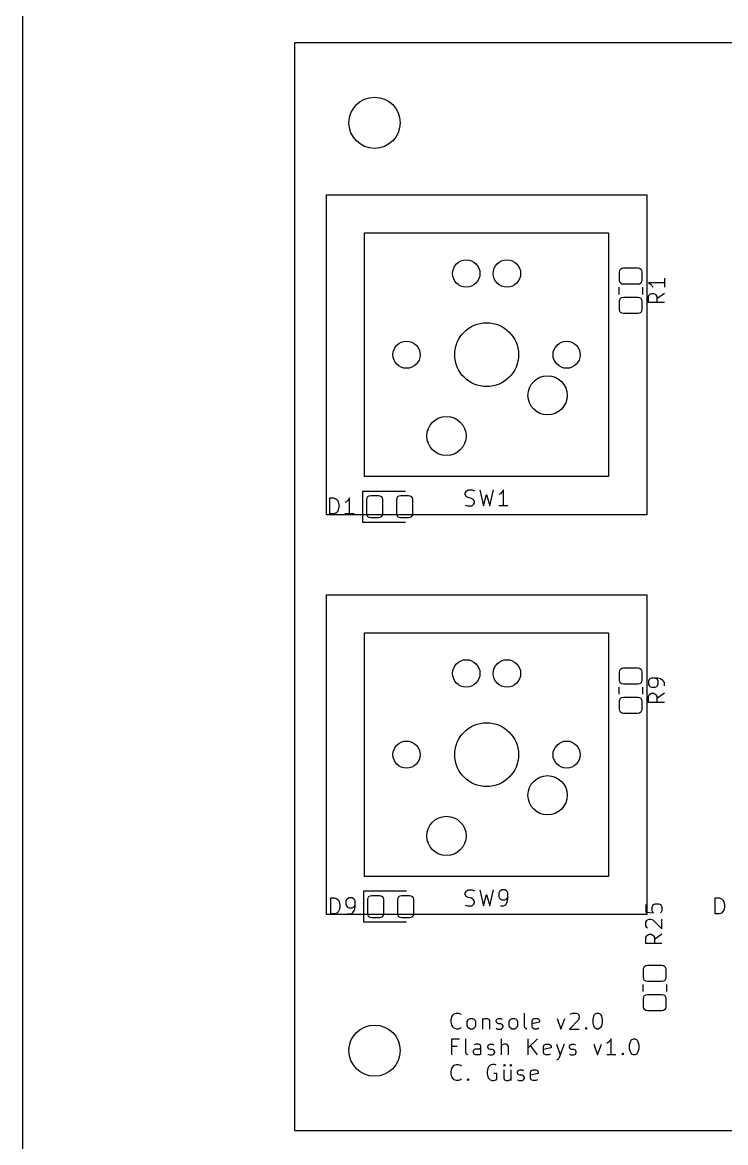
# Model space of a CAD drawing. Header units: millimetres. Extents: x 0 to 485, y -84 to 360.
# Drawn here: x 0 to 43.9, y 232.8 to 302.8 of the extents above; entities that cross this region are included whole.
import ezdxf

# ---------------------------------------------------------------- set-up
doc = ezdxf.new("R2010")
doc.units = ezdxf.units.MM
doc.layers.get('0').update_dxf_attribs({"lineweight": 25})
doc.layers.add('Import', color=16, linetype='Continuous', lineweight=25, true_color=0x800000)
doc.layers.add('Mounting Holes', color=9, linetype='Continuous', lineweight=25, true_color=0xc0c0c0)

msp = doc.modelspace()

# ---------------------------------------------------------------- linework, layer by layer
for p, q in [((0, 360), (0, 0)), ((19, 272), (19, 292)), ((19, 292), (39, 292)), ((39, 292), (39, 272)), ((39, 272), (19, 272)), ((19, 247), (19, 267)), ((19, 267), (39, 267)), ((39, 267), (39, 247)), ((39, 247), (19, 247))]:
    msp.add_line(p, q)
at = {"layer": 'Import', "flags": 128}
for points in [[(272, 301.5), (17, 301.5)], [(17, 301.5), (17, 233.5)], [(21.38, 274.38), (21.38, 289.62)], [(21.38, 289.62), (36.62, 289.62)], [(36.62, 289.62), (36.62, 274.38)], [(38.45, 287.425), (38.5457, 287.406), (38.6268, 287.3518), (38.681, 287.2707), (38.7, 287.175), (38.7, 286.65), (38.681, 286.5543), (38.6268, 286.4732), (38.5457, 286.419), (38.45, 286.4), (37.55, 286.4), (37.4543, 286.419), (37.3732, 286.4732), (37.319, 286.5543), (37.3, 286.65), (37.3, 287.175), (37.319, 287.2707), (37.3732, 287.3518), (37.4543, 287.406), (37.55, 287.425), (38.45, 287.425)], [(40.1048, 286.5), (39.1048, 286.5)], [(39.1048, 286.5), (39.2477, 286.4048)], [(39.2477, 286.4048), (39.3429, 286.3095)], [(40.1048, 286.7857), (40.1048, 286.2143)], [(37.265, 286.2271), (37.265, 285.7729)], [(38.735, 286.2271), (38.735, 285.7729)], [(39.1048, 285.6429), (39.1524, 285.7381)], [(39.1524, 285.7381), (39.2001, 285.7857)], [(39.2001, 285.7857), (39.2953, 285.8333)], [(39.2953, 285.8333), (39.4382, 285.8333)], [(39.3429, 286.3095), (39.3905, 286.2143)], [(39.4382, 285.8333), (39.5334, 285.7857)], [(39.5334, 285.7857), (39.581, 285.7381)], [(39.581, 285.7381), (39.6286, 285.6429)], [(40.1048, 285.8333), (39.6286, 285.5)], [(38.45, 285.6), (38.5457, 285.581), (38.6268, 285.5268), (38.681, 285.4457), (38.7, 285.35), (38.7, 284.825), (38.681, 284.7293), (38.6268, 284.6482), (38.5457, 284.594), (38.45, 284.575), (37.55, 284.575), (37.4543, 284.594), (37.3732, 284.6482), (37.319, 284.7293), (37.3, 284.825), (37.3, 285.35), (37.319, 285.4457), (37.3732, 285.5268), (37.4543, 285.581), (37.55, 285.6), (38.45, 285.6)], [(39.1048, 285.2619), (39.1048, 285.6429)], [(40.1048, 285.2619), (39.1048, 285.2619)], [(39.6286, 285.6429), (39.6286, 285.2619)], [(36.62, 274.38), (21.38, 274.38)], [(23.9375, 273.46), (21.2525, 273.46)], [(21.2525, 273.46), (21.2525, 271.54)], [(21.5125, 272.9563), (21.5311, 273.0495), (21.5839, 273.1286), (21.663, 273.1814), (21.7562, 273.2), (22.2437, 273.2), (22.337, 273.1814), (22.4161, 273.1286), (22.4689, 273.0495), (22.4875, 272.9563), (22.4875, 272.0438), (22.4689, 271.9505), (22.4161, 271.8714), (22.337, 271.8186), (22.2437, 271.8), (21.7562, 271.8), (21.663, 271.8186), (21.5839, 271.8714), (21.5311, 271.9505), (21.5125, 272.0438), (21.5125, 272.9563)], [(23.3875, 272.9563), (23.4061, 273.0495), (23.4589, 273.1286), (23.538, 273.1814), (23.6312, 273.2), (24.1187, 273.2), (24.212, 273.1814), (24.2911, 273.1286), (24.3439, 273.0495), (24.3625, 272.9563), (24.3625, 272.0438), (24.3439, 271.9505), (24.2911, 271.8714), (24.212, 271.8186), (24.1187, 271.8), (23.6312, 271.8), (23.538, 271.8186), (23.4589, 271.8714), (23.4061, 271.9505), (23.3875, 272.0438), (23.3875, 272.9563)], [(27.6667, 273.3547), (27.7143, 273.4499)], [(27.6667, 273.2595), (27.6667, 273.3547)], [(27.7143, 273.1642), (27.6667, 273.2595)], [(27.7143, 273.4499), (27.7619, 273.4976)], [(27.7619, 273.1166), (27.7143, 273.1642)], [(27.7619, 273.4976), (27.8571, 273.5452)], [(27.8571, 273.069), (27.7619, 273.1166)], [(27.8571, 273.5452), (28.0952, 273.5452)], [(28.0952, 273.5452), (28.2381, 273.4976)], [(28.5714, 273.5452), (28.8095, 272.5452)], [(28.8095, 272.5452), (29, 273.2595)], [(29, 273.2595), (29.1905, 272.5452)], [(29.1905, 272.5452), (29.4286, 273.5452)], [(29.8571, 273.3071), (29.7619, 273.2595)], [(29.9524, 273.4023), (29.8571, 273.3071)], [(30.0476, 273.5452), (29.9524, 273.4023)], [(30.0476, 272.5452), (30.0476, 273.5452)], [(19.1994, 272.0452), (19.1994, 273.0452)], [(19.1994, 273.0452), (19.4375, 273.0452)], [(19.4375, 273.0452), (19.5804, 272.9976)], [(19.5804, 272.9976), (19.6756, 272.9023)], [(19.6756, 272.9023), (19.7232, 272.8071)], [(19.7232, 272.8071), (19.7708, 272.6166)], [(19.7708, 272.4738), (19.7232, 272.2833)], [(19.7708, 272.6166), (19.7708, 272.4738)], [(20.247, 272.8071), (20.1518, 272.7595)], [(20.3423, 272.9023), (20.247, 272.8071)], [(20.4375, 273.0452), (20.3423, 272.9023)], [(20.4375, 272.0452), (20.4375, 273.0452)], [(27.6667, 272.5928), (27.8095, 272.5452)], [(27.8095, 272.5452), (28.0476, 272.5452)], [(28.0476, 273.0214), (27.8571, 273.069)], [(28.1429, 272.9738), (28.0476, 273.0214)], [(28.0476, 272.5452), (28.1429, 272.5928)], [(28.1905, 272.9261), (28.1429, 272.9738)], [(28.1429, 272.5928), (28.1905, 272.6404)], [(28.2381, 272.8309), (28.1905, 272.9261)], [(28.1905, 272.6404), (28.2381, 272.7357)], [(28.2381, 272.7357), (28.2381, 272.8309)], [(30.3333, 272.5452), (29.7619, 272.5452)], [(19.4375, 272.0452), (19.1994, 272.0452)], [(19.5804, 272.0928), (19.4375, 272.0452)], [(19.6756, 272.188), (19.5804, 272.0928)], [(19.7232, 272.2833), (19.6756, 272.188)], [(20.7232, 272.0452), (20.1518, 272.0452)], [(21.2525, 271.54), (23.9375, 271.54)], [(21.38, 249.38), (21.38, 264.62)], [(21.38, 264.62), (36.62, 264.62)], [(36.62, 264.62), (36.62, 249.38)], [(38.45, 262.425), (38.5457, 262.406), (38.6268, 262.3518), (38.681, 262.2707), (38.7, 262.175), (38.7, 261.65), (38.681, 261.5543), (38.6268, 261.4732), (38.5457, 261.419), (38.45, 261.4), (37.55, 261.4), (37.4543, 261.419), (37.3732, 261.4732), (37.319, 261.5543), (37.3, 261.65), (37.3, 262.175), (37.319, 262.2707), (37.3732, 262.3518), (37.4543, 262.406), (37.55, 262.425), (38.45, 262.425)], [(37.265, 261.2271), (37.265, 260.7729)], [(38.735, 261.2271), (38.735, 260.7729)], [(39.1524, 261.6905), (39.1048, 261.5952)], [(39.1048, 261.5952), (39.1048, 261.4048)], [(39.1048, 261.4048), (39.1524, 261.3095)], [(39.2001, 261.7381), (39.1524, 261.6905)], [(39.1524, 261.3095), (39.2001, 261.2619)], [(39.2953, 261.7857), (39.2001, 261.7381)], [(39.2001, 261.2619), (39.2953, 261.2143)], [(39.6762, 261.7857), (39.2953, 261.7857)], [(39.2953, 261.2143), (39.5334, 261.2143)], [(39.6286, 261.7381), (39.5334, 261.7857)], [(39.5334, 261.2143), (39.6286, 261.2619)], [(39.6762, 261.6905), (39.6286, 261.7381)], [(39.6286, 261.2619), (39.6762, 261.3095)], [(39.8667, 261.7381), (39.6762, 261.7857)], [(39.7239, 261.5952), (39.6762, 261.6905)], [(39.6762, 261.3095), (39.7239, 261.4048)], [(39.7239, 261.4048), (39.7239, 261.5952)], [(40.0096, 261.6429), (39.8667, 261.7381)], [(40.0572, 261.5952), (40.0096, 261.6429)], [(40.1048, 261.5), (40.0572, 261.5952)], [(40.1048, 261.3095), (40.1048, 261.5)], [(38.45, 260.6), (38.5457, 260.581), (38.6268, 260.5268), (38.681, 260.4457), (38.7, 260.35), (38.7, 259.825), (38.681, 259.7293), (38.6268, 259.6482), (38.5457, 259.594), (38.45, 259.575), (37.55, 259.575), (37.4543, 259.594), (37.3732, 259.6482), (37.319, 259.7293), (37.3, 259.825), (37.3, 260.35), (37.319, 260.4457), (37.3732, 260.5268), (37.4543, 260.581), (37.55, 260.6), (38.45, 260.6)], [(39.1048, 260.6429), (39.1524, 260.7381)], [(39.1048, 260.2619), (39.1048, 260.6429)], [(39.1524, 260.7381), (39.2001, 260.7857)], [(39.2001, 260.7857), (39.2953, 260.8333)], [(39.2953, 260.8333), (39.4382, 260.8333)], [(39.4382, 260.8333), (39.5334, 260.7857)], [(39.5334, 260.7857), (39.581, 260.7381)], [(39.581, 260.7381), (39.6286, 260.6429)], [(40.1048, 260.8333), (39.6286, 260.5)], [(39.6286, 260.6429), (39.6286, 260.2619)], [(40.1048, 260.2619), (39.1048, 260.2619)], [(36.62, 249.38), (21.38, 249.38)], [(19.2619, 247.0452), (19.2619, 248.0452)], [(19.2619, 248.0452), (19.5, 248.0452)], [(19.5, 248.0452), (19.6429, 247.9976)], [(19.6429, 247.9976), (19.7381, 247.9023)], [(19.7381, 247.9023), (19.7857, 247.8071)], [(20.2619, 247.9499), (20.2143, 247.8547)], [(20.3095, 247.9976), (20.2619, 247.9499)], [(20.4048, 248.0452), (20.3095, 247.9976)], [(20.5952, 248.0452), (20.4048, 248.0452)], [(20.6905, 247.9976), (20.5952, 248.0452)], [(20.7381, 247.9499), (20.6905, 247.9976)], [(20.7857, 247.8547), (20.7381, 247.9499)], [(24, 248.46), (21.315, 248.46)], [(21.315, 248.46), (21.315, 246.54)], [(21.575, 247.9563), (21.5936, 248.0495), (21.6464, 248.1286), (21.7255, 248.1814), (21.8188, 248.2), (22.3062, 248.2), (22.3995, 248.1814), (22.4786, 248.1286), (22.5314, 248.0495), (22.55, 247.9563), (22.55, 247.0438), (22.5314, 246.9505), (22.4786, 246.8714), (22.3995, 246.8186), (22.3062, 246.8), (21.8188, 246.8), (21.7255, 246.8186), (21.6464, 246.8714), (21.5936, 246.9505), (21.575, 247.0438), (21.575, 247.9563)], [(23.45, 247.9563), (23.4686, 248.0495), (23.5214, 248.1286), (23.6005, 248.1814), (23.6938, 248.2), (24.1812, 248.2), (24.2745, 248.1814), (24.3536, 248.1286), (24.4064, 248.0495), (24.425, 247.9563), (24.425, 247.0438), (24.4064, 246.9505), (24.3536, 246.8714), (24.2745, 246.8186), (24.1812, 246.8), (23.6938, 246.8), (23.6005, 246.8186), (23.5214, 246.8714), (23.4686, 246.9505), (23.45, 247.0438), (23.45, 247.9563)], [(27.6667, 248.3547), (27.7143, 248.4499)], [(27.6667, 248.2595), (27.6667, 248.3547)], [(27.7143, 248.1642), (27.6667, 248.2595)], [(27.7143, 248.4499), (27.7619, 248.4976)], [(27.7619, 248.1166), (27.7143, 248.1642)], [(27.7619, 248.4976), (27.8571, 248.5452)], [(27.8571, 248.069), (27.7619, 248.1166)], [(27.8571, 248.5452), (28.0952, 248.5452)], [(28.0476, 248.0214), (27.8571, 248.069)], [(28.1429, 247.9738), (28.0476, 248.0214)], [(28.0952, 248.5452), (28.2381, 248.4976)], [(28.1905, 247.9261), (28.1429, 247.9738)], [(28.2381, 247.8309), (28.1905, 247.9261)], [(28.5714, 248.5452), (28.8095, 247.5452)], [(28.8095, 247.5452), (29, 248.2595)], [(29, 248.2595), (29.1905, 247.5452)], [(29.1905, 247.5452), (29.4286, 248.5452)], [(29.8095, 248.4499), (29.7619, 248.3547)], [(29.7619, 248.3547), (29.7619, 248.1166)], [(29.7619, 248.1166), (29.8095, 248.0214)], [(29.8571, 248.4976), (29.8095, 248.4499)], [(29.8095, 248.0214), (29.8571, 247.9738)], [(29.9524, 248.5452), (29.8571, 248.4976)], [(29.8571, 247.9738), (29.9524, 247.9261)], [(30.1429, 248.5452), (29.9524, 248.5452)], [(29.9524, 247.9261), (30.1429, 247.9261)], [(30.2381, 248.4976), (30.1429, 248.5452)], [(30.1429, 247.9261), (30.2381, 247.9738)], [(30.2857, 248.4499), (30.2381, 248.4976)], [(30.2381, 247.9738), (30.2857, 248.0214)], [(30.3333, 248.3547), (30.2857, 248.4499)], [(30.2857, 248.0214), (30.3333, 248.1166)], [(30.2857, 247.7833), (30.3333, 247.9738)], [(30.3333, 247.9738), (30.3333, 248.3547)], [(43.2857, 247.0452), (43.2857, 248.0452)], [(43.2857, 248.0452), (43.5238, 248.0452)], [(43.5238, 248.0452), (43.6667, 247.9976)], [(43.6667, 247.9976), (43.7619, 247.9023)], [(43.7619, 247.9023), (43.8095, 247.8071)], [(19.7381, 247.188), (19.6429, 247.0928)], [(19.7857, 247.2833), (19.7381, 247.188)], [(19.7857, 247.8071), (19.8333, 247.6166)], [(19.8333, 247.4738), (19.7857, 247.2833)], [(19.8333, 247.6166), (19.8333, 247.4738)], [(20.2143, 247.8547), (20.2143, 247.6166)], [(20.2143, 247.6166), (20.2619, 247.5214)], [(20.2619, 247.5214), (20.3095, 247.4738)], [(20.3095, 247.4738), (20.4048, 247.4261)], [(20.4048, 247.4261), (20.5952, 247.4261)], [(20.5952, 247.4261), (20.6905, 247.4738)], [(20.6429, 247.1404), (20.7381, 247.2833)], [(20.6905, 247.4738), (20.7381, 247.5214)], [(20.7381, 247.5214), (20.7857, 247.6166)], [(20.7381, 247.2833), (20.7857, 247.4738)], [(20.7857, 247.4738), (20.7857, 247.8547)], [(27.6667, 247.5928), (27.8095, 247.5452)], [(27.8095, 247.5452), (28.0476, 247.5452)], [(28.0476, 247.5452), (28.1429, 247.5928)], [(28.1429, 247.5928), (28.1905, 247.6404)], [(28.1905, 247.6404), (28.2381, 247.7357)], [(28.2381, 247.7357), (28.2381, 247.8309)], [(29.8571, 247.5452), (30.0476, 247.5452)], [(30.0476, 247.5452), (30.1429, 247.5928)], [(30.1429, 247.5928), (30.1905, 247.6404)], [(30.1905, 247.6404), (30.2857, 247.7833)], [(38.9548, 247.6268), (38.9548, 247.1506)], [(39.3358, 247.4839), (39.3834, 247.5792)], [(39.3358, 247.2458), (39.3358, 247.4839)], [(39.3834, 247.1506), (39.3358, 247.2458)], [(39.3834, 247.5792), (39.431, 247.6268)], [(39.431, 247.6268), (39.5262, 247.6744)], [(39.5262, 247.6744), (39.7643, 247.6744)], [(39.7643, 247.6744), (39.8596, 247.6268)], [(39.8596, 247.6268), (39.9072, 247.5792)], [(39.9072, 247.5792), (39.9548, 247.4839)], [(39.9548, 247.2458), (39.9072, 247.1506)], [(39.9548, 247.4839), (39.9548, 247.2458)], [(43.7619, 247.188), (43.6667, 247.0928)], [(43.8095, 247.2833), (43.7619, 247.188)], [(43.8095, 247.8071), (43.8571, 247.6166)], [(43.8571, 247.4738), (43.8095, 247.2833)], [(43.8571, 247.6166), (43.8571, 247.4738)], [(19.5, 247.0452), (19.2619, 247.0452)], [(19.6429, 247.0928), (19.5, 247.0452)], [(20.3095, 247.0452), (20.5, 247.0452)], [(20.5, 247.0452), (20.5952, 247.0928)], [(20.5952, 247.0928), (20.6429, 247.1404)], [(21.315, 246.54), (24, 246.54)], [(38.9548, 247.1506), (39.431, 247.103)], [(38.9548, 246.5315), (39.0024, 246.6268)], [(38.9548, 246.2935), (38.9548, 246.5315)], [(39.0024, 246.6268), (39.0501, 246.6744)], [(39.0501, 246.6744), (39.1453, 246.722)], [(39.1453, 246.722), (39.2405, 246.722)], [(39.2405, 246.722), (39.3834, 246.6744)], [(39.431, 247.103), (39.3834, 247.1506)], [(39.3834, 246.6744), (39.9548, 246.103)], [(39.9072, 247.1506), (39.8596, 247.103)], [(39.9548, 246.103), (39.9548, 246.722)], [(43.5238, 247.0452), (43.2857, 247.0452)], [(43.6667, 247.0928), (43.5238, 247.0452)], [(39.0024, 246.1982), (38.9548, 246.2935)], [(39.0501, 246.1506), (39.0024, 246.1982)], [(38.9548, 245.5792), (39.0024, 245.6744)], [(38.9548, 245.1982), (38.9548, 245.5792)], [(39.9548, 245.1982), (38.9548, 245.1982)], [(39.0024, 245.6744), (39.0501, 245.722)], [(39.0501, 245.722), (39.1453, 245.7696)], [(39.1453, 245.7696), (39.2882, 245.7696)], [(39.2882, 245.7696), (39.3834, 245.722)], [(39.3834, 245.722), (39.431, 245.6744)], [(39.431, 245.6744), (39.4786, 245.5792)], [(39.9548, 245.7696), (39.4786, 245.4363)], [(39.4786, 245.5792), (39.4786, 245.1982)], [(39.95, 243.8375), (40.0457, 243.8185), (40.1268, 243.7643), (40.181, 243.6832), (40.2, 243.5875), (40.2, 243.0625), (40.181, 242.9668), (40.1268, 242.8857), (40.0457, 242.8315), (39.95, 242.8125), (39.05, 242.8125), (38.9543, 242.8315), (38.8732, 242.8857), (38.819, 242.9668), (38.8, 243.0625), (38.8, 243.5875), (38.819, 243.6832), (38.8732, 243.7643), (38.9543, 243.8185), (39.05, 243.8375), (39.95, 243.8375)], [(38.765, 242.6396), (38.765, 242.1854)], [(40.235, 242.6396), (40.235, 242.1854)], [(39.95, 242.0125), (40.0457, 241.9935), (40.1268, 241.9393), (40.181, 241.8582), (40.2, 241.7625), (40.2, 241.2375), (40.181, 241.1418), (40.1268, 241.0607), (40.0457, 241.0065), (39.95, 240.9875), (39.05, 240.9875), (38.9543, 241.0065), (38.8732, 241.0607), (38.819, 241.1418), (38.8, 241.2375), (38.8, 241.7625), (38.819, 241.8582), (38.8732, 241.9393), (38.9543, 241.9935), (39.05, 242.0125), (39.95, 242.0125)], [(26.7892, 240.4215), (26.8368, 240.612)], [(26.7892, 240.2786), (26.7892, 240.4215)], [(26.8368, 240.0882), (26.7892, 240.2786)], [(26.8368, 240.612), (26.8844, 240.7072)], [(26.8844, 240.7072), (26.9796, 240.8025)], [(26.9796, 240.8025), (27.1225, 240.8501)], [(27.1225, 240.8501), (27.2177, 240.8501)], [(27.2177, 240.8501), (27.3606, 240.8025)], [(27.3606, 240.8025), (27.4082, 240.7548)], [(27.7892, 240.3263), (27.8368, 240.4215)], [(27.7892, 240.0405), (27.7892, 240.3263)], [(27.8368, 240.4215), (27.8844, 240.4691)], [(27.8844, 240.4691), (27.9796, 240.5167)], [(27.9796, 240.5167), (28.1225, 240.5167)], [(28.1225, 240.5167), (28.2177, 240.4691)], [(28.2177, 240.4691), (28.2654, 240.4215)], [(28.2654, 240.4215), (28.313, 240.3263)], [(28.313, 240.3263), (28.313, 240.0405)], [(28.7415, 240.5167), (28.7415, 239.8501)], [(28.7415, 240.4215), (28.7892, 240.4691)], [(28.7892, 240.4691), (28.8844, 240.5167)], [(28.8844, 240.5167), (29.0273, 240.5167)], [(29.0273, 240.5167), (29.1225, 240.4691)], [(29.1225, 240.4691), (29.1701, 240.3739)], [(29.1701, 240.3739), (29.1701, 239.8501)], [(29.5987, 240.3739), (29.6463, 240.4691)], [(29.5987, 240.3263), (29.5987, 240.3739)], [(29.6463, 240.231), (29.5987, 240.3263)], [(29.6463, 240.4691), (29.7415, 240.5167)], [(29.7415, 240.1834), (29.6463, 240.231)], [(29.7415, 240.5167), (29.8844, 240.5167)], [(29.8844, 240.1834), (29.7415, 240.1834)], [(29.8844, 240.5167), (29.9796, 240.4691)], [(29.9796, 240.1358), (29.8844, 240.1834)], [(30.4082, 240.3263), (30.4558, 240.4215)], [(30.4082, 240.0405), (30.4082, 240.3263)], [(30.4558, 240.4215), (30.5034, 240.4691)], [(30.5034, 240.4691), (30.5987, 240.5167)], [(30.5987, 240.5167), (30.7415, 240.5167)], [(30.7415, 240.5167), (30.8368, 240.4691)], [(30.8368, 240.4691), (30.8844, 240.4215)], [(30.8844, 240.4215), (30.932, 240.3263)], [(30.932, 240.3263), (30.932, 240.0405)], [(31.3606, 239.9929), (31.3606, 240.8501)], [(31.8368, 240.3739), (31.8844, 240.4691)], [(31.8368, 239.9929), (31.8368, 240.3739)], [(32.313, 240.2786), (31.8368, 240.1834)], [(31.8844, 240.4691), (31.9796, 240.5167)], [(31.9796, 240.5167), (32.1701, 240.5167)], [(32.1701, 240.5167), (32.2654, 240.4691)], [(32.2654, 240.4691), (32.313, 240.3739)], [(32.313, 240.3739), (32.313, 240.2786)], [(33.4082, 240.5167), (33.6463, 239.8501)], [(33.6463, 239.8501), (33.8844, 240.5167)], [(34.7415, 240.4215), (34.1701, 239.8501)], [(34.2177, 240.7548), (34.2654, 240.8025)], [(34.2654, 240.8025), (34.3606, 240.8501)], [(34.3606, 240.8501), (34.5987, 240.8501)], [(34.5987, 240.8501), (34.6939, 240.8025)], [(34.6939, 240.8025), (34.7415, 240.7548)], [(34.7415, 240.7548), (34.7892, 240.6596)], [(34.7892, 240.5644), (34.7415, 240.4215)], [(34.7892, 240.6596), (34.7892, 240.5644)], [(35.6463, 240.4691), (35.6939, 240.6596)], [(35.6463, 240.231), (35.6463, 240.4691)], [(35.6939, 240.0405), (35.6463, 240.231)], [(35.6939, 240.6596), (35.7415, 240.7548)], [(35.7415, 240.7548), (35.7892, 240.8025)], [(35.7892, 240.8025), (35.8844, 240.8501)], [(35.8844, 240.8501), (35.9796, 240.8501)], [(35.9796, 240.8501), (36.0749, 240.8025)], [(36.0749, 240.8025), (36.1225, 240.7548)], [(36.1225, 240.7548), (36.1701, 240.6596)], [(36.1701, 240.6596), (36.2177, 240.4691)], [(36.2177, 240.231), (36.1701, 240.0405)], [(36.2177, 240.4691), (36.2177, 240.231)], [(26.8844, 239.9929), (26.8368, 240.0882)], [(26.9796, 239.8977), (26.8844, 239.9929)], [(27.1225, 239.8501), (26.9796, 239.8977)], [(27.2177, 239.8501), (27.1225, 239.8501)], [(27.3606, 239.8977), (27.2177, 239.8501)], [(27.4082, 239.9453), (27.3606, 239.8977)], [(27.8368, 239.9453), (27.7892, 240.0405)], [(27.8844, 239.8977), (27.8368, 239.9453)], [(27.9796, 239.8501), (27.8844, 239.8977)], [(28.1225, 239.8501), (27.9796, 239.8501)], [(28.2177, 239.8977), (28.1225, 239.8501)], [(28.2654, 239.9453), (28.2177, 239.8977)], [(28.313, 240.0405), (28.2654, 239.9453)], [(29.5987, 239.8977), (29.6939, 239.8501)], [(29.6939, 239.8501), (29.8844, 239.8501)], [(29.8844, 239.8501), (29.9796, 239.8977)], [(30.0273, 240.0405), (29.9796, 240.1358)], [(29.9796, 239.8977), (30.0273, 239.9929)], [(30.0273, 239.9929), (30.0273, 240.0405)], [(30.4558, 239.9453), (30.4082, 240.0405)], [(30.5034, 239.8977), (30.4558, 239.9453)], [(30.5987, 239.8501), (30.5034, 239.8977)], [(30.7415, 239.8501), (30.5987, 239.8501)], [(30.8368, 239.8977), (30.7415, 239.8501)], [(30.8844, 239.9453), (30.8368, 239.8977)], [(30.932, 240.0405), (30.8844, 239.9453)], [(31.4082, 239.8977), (31.3606, 239.9929)], [(31.5034, 239.8501), (31.4082, 239.8977)], [(31.8844, 239.8977), (31.8368, 239.9929)], [(31.9796, 239.8501), (31.8844, 239.8977)], [(32.1701, 239.8501), (31.9796, 239.8501)], [(32.2654, 239.8977), (32.1701, 239.8501)], [(34.1701, 239.8501), (34.7892, 239.8501)], [(35.1701, 239.8977), (35.2177, 239.9453)], [(35.2177, 239.8501), (35.1701, 239.8977)], [(35.2177, 239.9453), (35.2654, 239.8977)], [(35.2177, 239.9453), (35.2177, 239.8501)], [(35.2654, 239.8977), (35.2177, 239.8501)], [(35.7415, 239.9453), (35.6939, 240.0405)], [(35.7892, 239.8977), (35.7415, 239.9453)], [(35.8844, 239.8501), (35.7892, 239.8977)], [(35.9796, 239.8501), (35.8844, 239.8501)], [(36.0749, 239.8977), (35.9796, 239.8501)], [(36.1225, 239.9453), (36.0749, 239.8977)], [(36.1701, 240.0405), (36.1225, 239.9453)], [(26.8368, 238.2401), (26.8368, 239.2401)], [(26.8368, 239.2401), (27.313, 239.2401)], [(27.6939, 238.383), (27.6939, 239.2401)], [(28.313, 238.9068), (28.2177, 238.8592)], [(28.5034, 238.9068), (28.313, 238.9068)], [(28.5987, 238.8592), (28.5034, 238.9068)], [(28.6463, 238.7639), (28.5987, 238.8592)], [(29.0749, 238.7639), (29.1225, 238.8592)], [(29.1225, 238.8592), (29.2177, 238.9068)], [(29.2177, 238.9068), (29.3606, 238.9068)], [(29.3606, 238.9068), (29.4558, 238.8592)], [(29.932, 238.2401), (29.932, 239.2401)], [(29.9796, 238.8592), (29.932, 238.8116)], [(30.0749, 238.9068), (29.9796, 238.8592)], [(30.2177, 238.9068), (30.0749, 238.9068)], [(30.313, 238.8592), (30.2177, 238.9068)], [(30.3606, 238.7639), (30.313, 238.8592)], [(31.5987, 238.2401), (31.5987, 239.2401)], [(32.1701, 239.2401), (31.5987, 238.6687)], [(32.1701, 238.2401), (31.7415, 238.8116)], [(32.5511, 238.7639), (32.5987, 238.8592)], [(32.5987, 238.8592), (32.6939, 238.9068)], [(32.6939, 238.9068), (32.8844, 238.9068)], [(32.8844, 238.9068), (32.9796, 238.8592)], [(32.9796, 238.8592), (33.0273, 238.7639)], [(33.3606, 238.9068), (33.5987, 238.2401)], [(33.8368, 238.9068), (33.5987, 238.2401)], [(34.1701, 238.7639), (34.2177, 238.8592)], [(34.2177, 238.8592), (34.313, 238.9068)], [(34.313, 238.9068), (34.4558, 238.9068)], [(34.4558, 238.9068), (34.5511, 238.8592)], [(35.6939, 238.9068), (35.932, 238.2401)], [(35.932, 238.2401), (36.1701, 238.9068)], [(36.5987, 239.002), (36.5034, 238.9544)], [(36.6939, 239.0973), (36.5987, 239.002)], [(36.7892, 239.2401), (36.6939, 239.0973)], [(36.7892, 238.2401), (36.7892, 239.2401)], [(37.932, 238.8592), (37.9796, 239.0496)], [(37.932, 238.6211), (37.932, 238.8592)], [(37.9796, 239.0496), (38.0273, 239.1449)], [(38.0273, 239.1449), (38.0749, 239.1925)], [(38.0749, 239.1925), (38.1701, 239.2401)], [(38.1701, 239.2401), (38.2654, 239.2401)], [(38.2654, 239.2401), (38.3606, 239.1925)], [(38.3606, 239.1925), (38.4082, 239.1449)], [(38.4082, 239.1449), (38.4558, 239.0496)], [(38.4558, 239.0496), (38.5034, 238.8592)], [(38.5034, 238.8592), (38.5034, 238.6211)], [(27.1701, 238.7639), (26.8368, 238.7639)], [(27.7415, 238.2877), (27.6939, 238.383)], [(27.8368, 238.2401), (27.7415, 238.2877)], [(28.1701, 238.4782), (28.2177, 238.5735)], [(28.1701, 238.383), (28.1701, 238.4782)], [(28.2177, 238.2877), (28.1701, 238.383)], [(28.2177, 238.5735), (28.313, 238.6211)], [(28.313, 238.2401), (28.2177, 238.2877)], [(28.313, 238.6211), (28.5511, 238.6211)], [(28.5511, 238.2401), (28.313, 238.2401)], [(28.5511, 238.6211), (28.6463, 238.6687)], [(28.6463, 238.2877), (28.5511, 238.2401)], [(28.6463, 238.2401), (28.6463, 238.7639)], [(29.0749, 238.7163), (29.0749, 238.7639)], [(29.1225, 238.6211), (29.0749, 238.7163)], [(29.0749, 238.2877), (29.1701, 238.2401)], [(29.2177, 238.5735), (29.1225, 238.6211)], [(29.1701, 238.2401), (29.3606, 238.2401)], [(29.3606, 238.5735), (29.2177, 238.5735)], [(29.4558, 238.5258), (29.3606, 238.5735)], [(29.3606, 238.2401), (29.4558, 238.2877)], [(29.5034, 238.4306), (29.4558, 238.5258)], [(29.4558, 238.2877), (29.5034, 238.383)], [(29.5034, 238.383), (29.5034, 238.4306)], [(30.3606, 238.2401), (30.3606, 238.7639)], [(32.5511, 238.383), (32.5511, 238.7639)], [(33.0273, 238.6687), (32.5511, 238.5735)], [(32.5987, 238.2877), (32.5511, 238.383)], [(32.6939, 238.2401), (32.5987, 238.2877)], [(32.8844, 238.2401), (32.6939, 238.2401)], [(32.9796, 238.2877), (32.8844, 238.2401)], [(33.0273, 238.7639), (33.0273, 238.6687)], [(33.5987, 238.2401), (33.5034, 238.002)], [(34.1701, 238.7163), (34.1701, 238.7639)], [(34.2177, 238.6211), (34.1701, 238.7163)], [(34.1701, 238.2877), (34.2654, 238.2401)], [(34.313, 238.5735), (34.2177, 238.6211)], [(34.2654, 238.2401), (34.4558, 238.2401)], [(34.4558, 238.5735), (34.313, 238.5735)], [(34.5511, 238.5258), (34.4558, 238.5735)], [(34.4558, 238.2401), (34.5511, 238.2877)], [(34.5987, 238.4306), (34.5511, 238.5258)], [(34.5511, 238.2877), (34.5987, 238.383)], [(34.5987, 238.383), (34.5987, 238.4306)], [(37.0749, 238.2401), (36.5034, 238.2401)], [(37.4558, 238.2877), (37.5034, 238.3354)], [(37.5034, 238.2401), (37.4558, 238.2877)], [(37.5034, 238.3354), (37.5511, 238.2877)], [(37.5034, 238.3354), (37.5034, 238.2401)], [(37.5511, 238.2877), (37.5034, 238.2401)], [(37.9796, 238.4306), (37.932, 238.6211)], [(38.0273, 238.3354), (37.9796, 238.4306)], [(38.0749, 238.2877), (38.0273, 238.3354)], [(38.1701, 238.2401), (38.0749, 238.2877)], [(38.2654, 238.2401), (38.1701, 238.2401)], [(38.3606, 238.2877), (38.2654, 238.2401)], [(38.4082, 238.3354), (38.3606, 238.2877)], [(38.4558, 238.4306), (38.4082, 238.3354)], [(38.5034, 238.6211), (38.4558, 238.4306)], [(26.7892, 237.2016), (26.8368, 237.3921)], [(26.8368, 237.3921), (26.8844, 237.4873)], [(26.8844, 237.4873), (26.9796, 237.5826)], [(26.9796, 237.5826), (27.1225, 237.6302)], [(27.1225, 237.6302), (27.2177, 237.6302)], [(27.2177, 237.6302), (27.3606, 237.5826)], [(27.3606, 237.5826), (27.4082, 237.5349)], [(29.0749, 237.3921), (29.0273, 237.2016)], [(29.1225, 237.4873), (29.0749, 237.3921)], [(29.2177, 237.5826), (29.1225, 237.4873)], [(29.3606, 237.6302), (29.2177, 237.5826)], [(29.5034, 237.6302), (29.3606, 237.6302)], [(29.5987, 237.5826), (29.5034, 237.6302)], [(30.0749, 237.5826), (30.1225, 237.6302)], [(30.1225, 237.5349), (30.0749, 237.5826)], [(30.1225, 237.6302), (30.1701, 237.5826)], [(30.1225, 237.6302), (30.1225, 237.5349)], [(30.1701, 237.5826), (30.1225, 237.5349)], [(30.4558, 237.5826), (30.5034, 237.6302)], [(30.5034, 237.5349), (30.4558, 237.5826)], [(30.5034, 237.6302), (30.5511, 237.5826)], [(30.5034, 237.6302), (30.5034, 237.5349)], [(30.5511, 237.5826), (30.5034, 237.5349)], [(33.4558, 237.9544), (33.3606, 237.9068)], [(33.5034, 238.002), (33.4558, 237.9544)], [(26.7892, 237.0588), (26.7892, 237.2016)], [(26.8368, 236.8683), (26.7892, 237.0588)], [(26.8844, 236.773), (26.8368, 236.8683)], [(26.9796, 236.6778), (26.8844, 236.773)], [(27.1225, 236.6302), (26.9796, 236.6778)], [(27.3606, 236.6778), (27.2177, 236.6302)], [(27.4082, 236.7254), (27.3606, 236.6778)], [(27.7892, 236.6778), (27.8368, 236.7254)], [(27.8368, 236.6302), (27.7892, 236.6778)], [(27.8368, 236.7254), (27.8844, 236.6778)], [(27.8368, 236.7254), (27.8368, 236.6302)], [(27.8844, 236.6778), (27.8368, 236.6302)], [(29.0273, 237.2016), (29.0273, 237.0588)], [(29.0273, 237.0588), (29.0749, 236.8683)], [(29.0749, 236.8683), (29.1225, 236.773)], [(29.1225, 236.773), (29.2177, 236.6778)], [(29.2177, 236.6778), (29.3606, 236.6302)], [(29.6463, 237.0588), (29.4558, 237.0588)], [(29.4558, 236.6302), (29.5987, 236.6778)], [(29.5987, 236.6778), (29.6463, 236.7254)], [(29.6463, 236.7254), (29.6463, 237.0588)], [(30.0749, 237.2968), (30.0749, 236.773)], [(30.0749, 236.773), (30.1225, 236.6778)], [(30.1225, 236.6778), (30.2177, 236.6302)], [(30.3606, 236.6302), (30.4558, 236.6778)], [(30.4558, 236.6778), (30.5034, 236.7254)], [(30.5034, 237.2968), (30.5034, 236.6302)], [(30.932, 237.154), (30.9796, 237.2492)], [(30.932, 237.1064), (30.932, 237.154)], [(30.9796, 237.0111), (30.932, 237.1064)], [(30.932, 236.6778), (31.0273, 236.6302)], [(30.9796, 237.2492), (31.0749, 237.2968)], [(31.0749, 236.9635), (30.9796, 237.0111)], [(31.0749, 237.2968), (31.2177, 237.2968)], [(31.2177, 236.9635), (31.0749, 236.9635)], [(31.2177, 237.2968), (31.313, 237.2492)], [(31.313, 236.9159), (31.2177, 236.9635)], [(31.2177, 236.6302), (31.313, 236.6778)], [(31.3606, 236.8207), (31.313, 236.9159)], [(31.313, 236.6778), (31.3606, 236.773)], [(31.3606, 236.773), (31.3606, 236.8207)], [(31.7415, 237.154), (31.7892, 237.2492)], [(31.7415, 236.773), (31.7415, 237.154)], [(32.2177, 237.0588), (31.7415, 236.9635)], [(31.7892, 236.6778), (31.7415, 236.773)], [(31.7892, 237.2492), (31.8844, 237.2968)], [(31.8844, 236.6302), (31.7892, 236.6778)], [(31.8844, 237.2968), (32.0749, 237.2968)], [(32.0749, 237.2968), (32.1701, 237.2492)], [(32.1701, 236.6778), (32.0749, 236.6302)], [(32.1701, 237.2492), (32.2177, 237.154)], [(32.2177, 237.154), (32.2177, 237.0588)], [(27.2177, 236.6302), (27.1225, 236.6302)], [(29.3606, 236.6302), (29.4558, 236.6302)], [(30.2177, 236.6302), (30.3606, 236.6302)], [(31.0273, 236.6302), (31.2177, 236.6302)], [(32.0749, 236.6302), (31.8844, 236.6302)], [(17, 233.5), (272, 233.5)]]:
    msp.add_lwpolyline(points, dxfattribs=at)
at = {"layer": 'Import'}
for centre, radius in [((22, 296.5), 1.6), ((27.73, 287.08), 0.856), ((30.27, 287.08), 0.856), ((29, 282), 1.9939), ((24, 282), 0.85), ((34, 282), 0.85), ((32.81, 279.46), 1.227), ((26.49, 276.92), 1.227), ((27.73, 262.08), 0.856), ((30.27, 262.08), 0.856), ((29, 257), 1.9939), ((24, 257), 0.85), ((34, 257), 0.85), ((32.81, 254.46), 1.227), ((26.49, 251.92), 1.227), ((22, 238.5), 1.6)]:
    msp.add_circle(centre, radius, dxfattribs=at)
at = {"layer": 'Mounting Holes'}
for centre in [(22, 296.5), (22, 238.5)]:
    msp.add_circle(centre, 1.6, dxfattribs=at)

doc.saveas('drawing.dxf')
